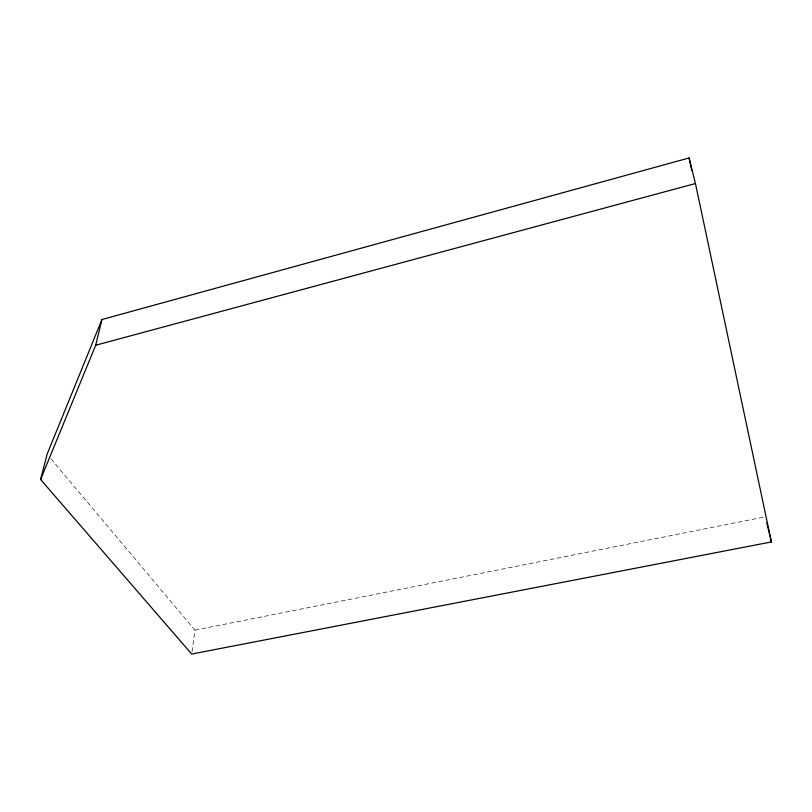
<?xml version="1.0" encoding="UTF-8"?>
<svg xmlns="http://www.w3.org/2000/svg" width="812" height="812" viewBox="0 0 812 812"><rect width="100%" height="100%" fill="white"/><g stroke="black" fill="none" stroke-linecap="round" stroke-linejoin="round"><path stroke-width="0.61" stroke-dasharray="4.06 3.04" d="M192.028 651.66L194.951 630.163L50.364 458.1M194.951 630.163L764.133 517.071"/><path stroke-width="1.22" d="M40.6 479.486L95.694 345.242L101.916 319.542L689.094 157.954L695.448 183.532L771.4 541.939L191.693 654.046L40.6 479.486L47.116 454.233L101.916 319.542M95.694 345.242L695.448 183.532M766.812 522.806L771.4 541.939M689.094 157.954L691.722 170.327"/></g></svg>
